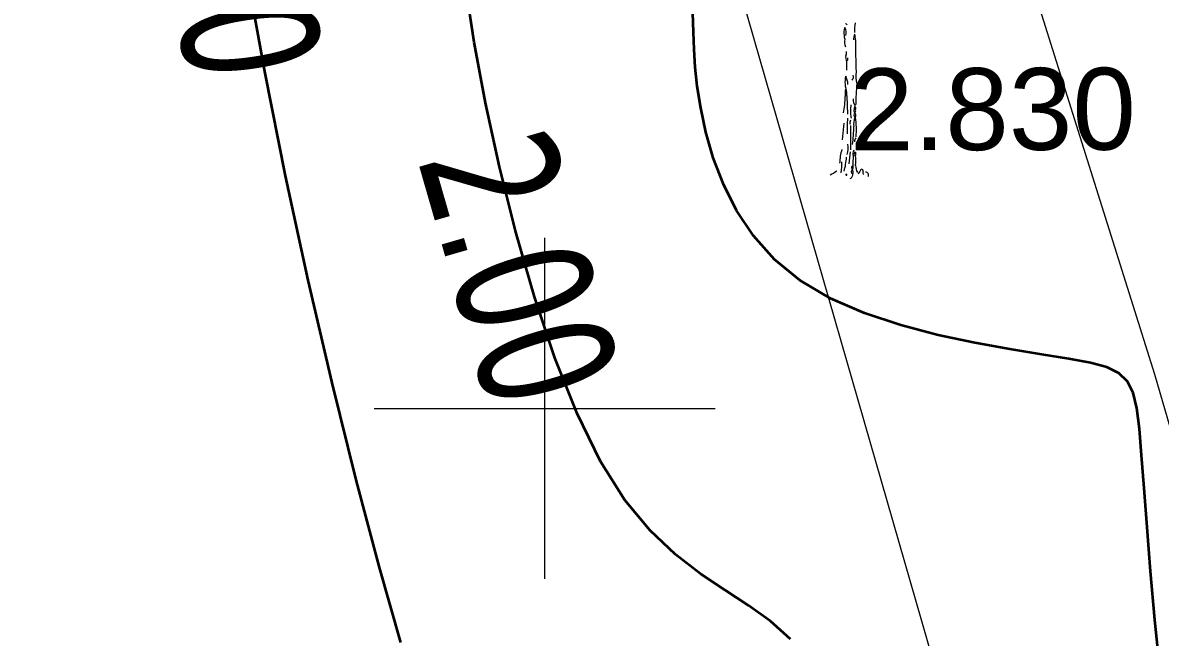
# Model space of a CAD drawing. Header units: millimetres. Extents: x 563604 to 809435, y 2337 to 1331933.
# Drawn here: x 748625 to 756970, y 1189256 to 1193761 of the extents above; entities that cross this region are included whole.
import ezdxf

# ---------------------------------------------------------------- set-up
doc = ezdxf.new("R2010")
doc.units = ezdxf.units.MM
for name, color, linetype, lineweight in [('CD TAI', 7, 'Continuous', 9), ('DM CAI-1', 9, 'Continuous', 35), ('khung-1', 253, 'Continuous', 9), ('ks_caytram-1', 253, 'Continuous', 9), ('MEP DUONG NHUA-1', 253, 'Continuous', 9), ('MUONG DAT-1', 253, 'Continuous', 9), ('NCD', 7, 'Continuous', 9), ('NCV_TKCS_HIEN TRANG_251226_dwg-1', 253, 'Continuous', 9)]:
    doc.layers.add(name, color=color, linetype=linetype, lineweight=lineweight)
doc.styles.add('Arial', font='arial_0.ttf', dxfattribs={"height": 600.128024})
doc.styles.add('Tahoma', font='tahoma_0.ttf', dxfattribs={"width": 0.75, "height": 1000.213374})

# ---------------------------------------------------------------- blocks, each defined once
blk = doc.blocks.new('NCV_TKCS_HIEN TRANG_251226_dwg_CX-2645538-TỔNG THỂ_HIỆN TRẠNG KHU ĐẤT')
at = {"layer": 'ks_caytram-1'}
for p, q in [((724297.4, 1291905.8), (724301.1, 1291770.7)), ((724275.5, 1291706.9), (724263.5, 1291584.1)), ((724323, 1291689.2), (724323.4, 1291509.4))]:
    blk.add_line(p, q, dxfattribs=at)
for centre, radius, start, end in [((724348.1, 1292372.9), 73.3, 153.09307, 198.02907), ((724223.9, 1292371.4), 68.3, 340.97609, 30.49309), ((724290, 1292425.4), 8.45, 5.67708, 117.37389), ((724743.3, 1292388.7), 389.4, 172.13909, 182.84609), ((724327.9, 1292343.1), 49.9, 171.7781, 205.98409), ((724378, 1292299.8), 97.4, 167.2961, 199.9811), ((724454.1, 1292316.4), 108.6, 156.7281, 180.35811), ((724232.5, 1292321.4), 127.6, 357.97708, 17.28508), ((730638.3, 1292332.9), 6278.2, 180.14607, 182.29708), ((724362.1, 1292189.1), 73.9, 172.76407, 203.76607), ((724246.1, 1292222.3), 49, 330.74208, 9.9641), ((725185.8, 1292113.9), 892.4, 177.08608, 181.17409), ((724282.9, 1292177.7), 21.8, 302.2961, 19.61609), ((724412, 1292012.6), 128.7, 162.6581, 188.81511), ((724155, 1291983.7), 150.1, 2.23009, 26.60108), ((724309.4, 1292046.6), 36.3, 315.03409, 17.98209), ((724605.6, 1292054.3), 242.1, 173.59708, 194.10411), ((724405.9, 1291920.8), 122.3, 162.14807, 189.15309), ((724331.5, 1291985.2), 47.2, 170.60609, 209.9131), ((724172.4, 1291913.7), 125.2, 356.3711, 20.84108), ((725661.3, 1291846.2), 1299, 173.41109, 180.17507), ((723730.5, 1291900.5), 554.6, 347.51308, 0.07608), ((724410, 1291875.8), 67.3, 173.36609, 219.13109), ((724511.8, 1291785.1), 187.9, 175.8731, 193.36608), ((724511.5, 1291809.7), 187.4, 170.70108, 183.38109), ((724359.4, 1291797), 11.8, 126.52908, 263.22811), ((724368.8, 1291764.8), 20.9, 124.92909, 231.52309), ((724366.9, 1291815.3), 17, 126.72508, 210.92507), ((724346, 1291816.5), 16.4, 322.58109, 49.10909), ((724333.5, 1291762.7), 30.3, 332.08908, 39.60208), ((724345.9, 1291796.6), 16.5, 317.05409, 37.19109), ((727120.6, 1291664), 2820.6, 178.42209, 180.7141), ((724343, 1291711.7), 24, 139.94608, 211.1751), ((724488.5, 1291699.6), 141.4, 159.79808, 186.9391), ((723792.6, 1291657.8), 574.9, 354.7791, 9.07109), ((723537, 1291675.2), 811.2, 351.09809, 0.52208), ((724138.2, 1291528.2), 168.6, 341.90109, 8.43009), ((724395.1, 1291571.8), 41.2, 139.03808, 184.36208), ((724691, 1291390), 447.8, 164.10589, 177.03088), ((723678.3, 1291508.6), 619, 345.43709, 355.10108), ((723436.6, 1291541.4), 887.5, 351.41208, 356.99509), ((724846.6, 1291397.7), 506.7, 172.52167, 180.12034), ((724397.1, 1291480.4), 55.5, 151.04309, 197.51509), ((724380, 1291474.9), 31, 139.61809, 192.5801), ((724332.9, 1291482.1), 31.4, 329.06809, 22.05309), ((724140.9, 1291426.7), 222.4, 351.94109, 10.14809), ((723532.6, 1291421.7), 727.9, 353.78308, 0.03809), ((724358.3, 1291377.9), 26.2, 134.47608, 214.3731), ((724309.5, 1291381.8), 33.8, 326.57608, 26.06609), ((724480.4, 1291398.3), 119.3, 181.33309, 207.58208), ((724348.8, 1291380), 54, 304.17207, 346.91309), ((724403.1, 1291353.2), 14.7, 342.58509, 96.62969), ((724029.4, 1291633.2), 338.5, 295.23508, 305.07208), ((724294.2, 1291328.4), 4.52, 89.43308, 0.83709), ((724307.9, 1291329.3), 32.7, 293.86609, 10.44609), ((724343.6, 1291349.6), 14.8, 113.40809, 256.01009), ((724319.3, 1291347.6), 24.1, 329.18909, 40.22908), ((724431.9, 1291340.3), 17.1, 150.1641, 222.7871), ((724435, 1291325.9), 20.7, 329.4191, 90.34159)]:
    blk.add_arc(centre, radius, start, end, dxfattribs=at)
blk = doc.blocks.new('NCV_TKCS_HIEN TRANG_251226_dwg-1595164-TỔNG THỂ_HIỆN TRẠNG KHU ĐẤT')
at = {"layer": 'DM CAI-1', "flags": 128}
for points in [[(754256.9, 1189241.9), (754110.5, 1189374.5), (753949.8, 1189489.8), (753778, 1189600.9), (753598.2, 1189720.5), (753413.7, 1189861.7), (753227.6, 1190037.4), (753043.1, 1190260.5), (752863.3, 1190543.9), (752691.2, 1190895.6), (752529, 1191304), (752378.8, 1191752.6), (752242.4, 1192225), (752122, 1192704.6), (752019.5, 1193174.9), (751937, 1193619.4), (751876.3, 1194021.6)], [(751398.4, 1189217.1), (751242.1, 1189766.3), (751072, 1190410), (750895.6, 1191121.3), (750720.2, 1191873), (750553.4, 1192638.4), (750402.6, 1193390.4), (750275.3, 1194102.1)], [(756969.3, 1189005.1), (756931.1, 1189384.8), (756899.2, 1189739.5), (756872.8, 1190062.8), (756851, 1190348.5), (756833, 1190590.3), (756817.2, 1190784.3), (756798.4, 1190934.7), (756771, 1191048.4), (756729.1, 1191131.9), (756666.8, 1191191.9), (756578.3, 1191235), (756457.8, 1191268), (756299.3, 1191297.5), (756099.9, 1191329.4), (755866.8, 1191367.2), (755610.2, 1191413.6), (755340.3, 1191471.3), (755067, 1191543.2), (754800.4, 1191631.8), (754550.8, 1191740.1), (754328.1, 1191870.6), (754140.3, 1192024.8), (753986, 1192197.9), (753862, 1192384), (753764.7, 1192576.9), (753690.6, 1192770.8), (753636.5, 1192959.4), (753598.7, 1193136.7), (753573.9, 1193296.7), (753558.7, 1193436.3), (753550.1, 1193564.3), (753545.2, 1193692.6), (753541.2, 1193832.9)]]:
    blk.add_lwpolyline(points, dxfattribs=at)
at = {"layer": 'khung-1'}
for p, q in [((752454.3, 1189683), (752454.3, 1192183)), ((751204.3, 1190933), (753704.3, 1190933))]:
    blk.add_line(p, q, dxfattribs=at)
at = {"layer": 'MEP DUONG NHUA-1', "flags": 128}
blk.add_lwpolyline([(716231.5, 1321591.7), (717133.5, 1319975.5), (720696.1, 1309813.7), (723366.6, 1301357.1), (725670.4, 1294397), (733749.3, 1266649), (735367.7, 1261954.8), (739458.1, 1249812.8), (743658, 1235750.6), (749920.1, 1214169.6), (754437.4, 1199109), (756928.6, 1191184.1), (760666.8, 1178214.1), (762672.6, 1171661.4), (768012.8, 1151455.6)], dxfattribs=at)
at = {"layer": 'MUONG DAT-1', "flags": 128}
blk.add_lwpolyline([(662621.4, 1159562.8), (673511.2, 1164921.6), (677495.7, 1165922.1), (687737.5, 1167787.6), (696110, 1170939.9), (698833.7, 1172587.7), (702302.7, 1174180.2), (705171, 1174721), (707483, 1176203.8), (715551.4, 1182351), (717255.5, 1179025.3), (719571.3, 1178478.7), (722481.5, 1179926.8), (756356.9, 1185433.8), (752286.9, 1199548), (747733.3, 1213433.3)], dxfattribs=at)
blk.add_blockref('NCV_TKCS_HIEN TRANG_251226_dwg_CX-2645538-TỔNG THỂ_HIỆN TRẠNG KHU ĐẤT', (30373.6, -98681.2))
at = {"layer": 'CD TAI', "insert": (754692.8, 1193425.6), "char_height": 600.13, "width": 2512.823, "attachment_point": 1, "rotation": 0.13459, "line_spacing_factor": 0.941778, "style": 'Arial'}
blk.add_mtext('2.830', dxfattribs=at)
at = {"layer": 'NCD', "char_height": 1000.21, "width": 2355.813, "attachment_point": 2, "line_spacing_factor": 0.994306, "style": 'Tahoma'}
for s, insert, rotation in [('1.50', (750686.5, 1194416.1), 278.51242), ('2.00', (752750.7, 1192098.4), 286.09878)]:
    blk.add_mtext(s, dxfattribs=dict(at, insert=insert, rotation=rotation))

msp = doc.modelspace()

# ---------------------------------------------------------------- block references
at = {"layer": 'NCV_TKCS_HIEN TRANG_251226_dwg-1'}
msp.add_blockref('NCV_TKCS_HIEN TRANG_251226_dwg-1595164-TỔNG THỂ_HIỆN TRẠNG KHU ĐẤT', (0, 0), dxfattribs=at)

doc.saveas('drawing.dxf')
